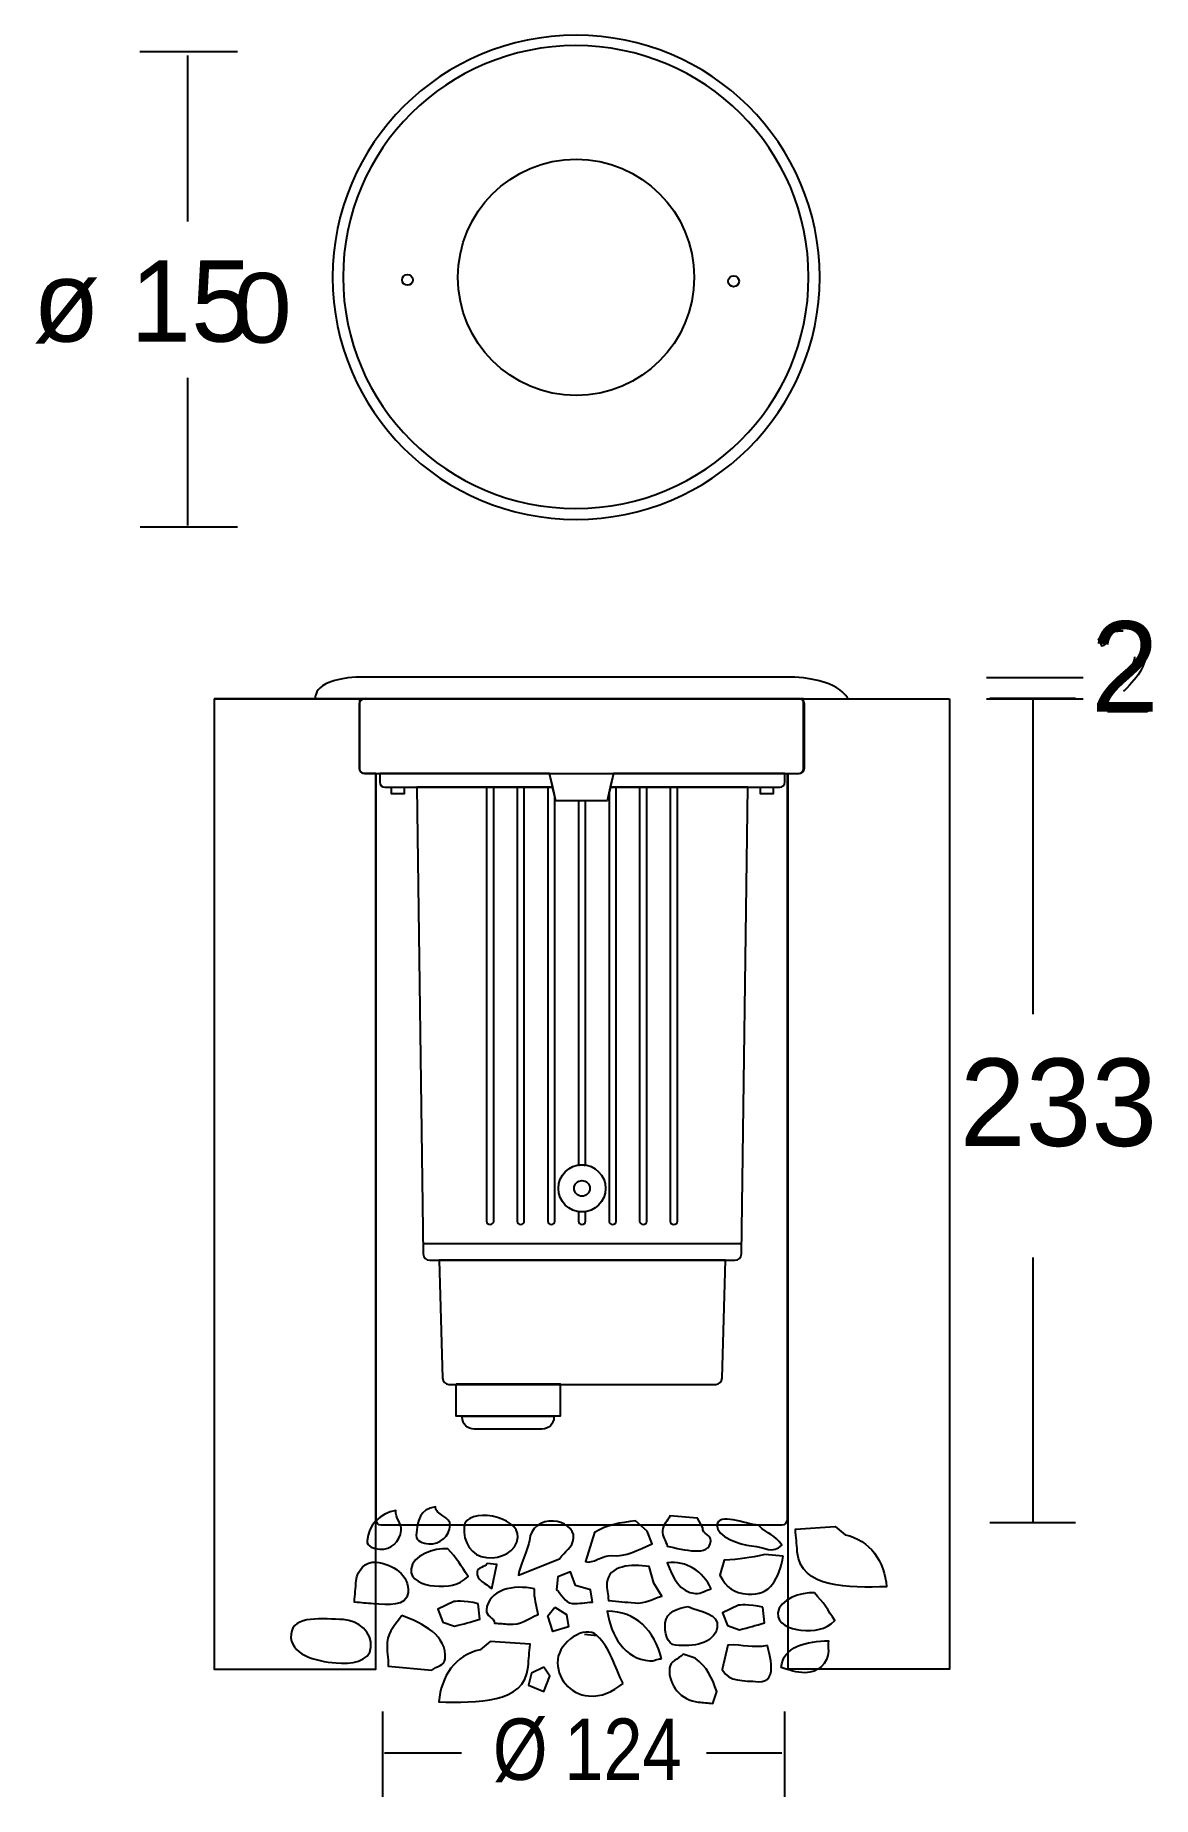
# Model space of a CAD drawing. Extents: x 40 to 152, y 84 to 262.
import ezdxf

# ---------------------------------------------------------------- set-up
doc = ezdxf.new("R2010")
doc.units = 0
doc.linetypes.add('AI9-LType1', pattern=[8.096672, 4.048336, -4.048336])
doc.layers.add('LIVELLO_1', color=160, linetype='Continuous')
doc.styles.add('STD', font='txt')

# ---------------------------------------------------------------- blocks, each defined once
blk = doc.blocks.new('AI9-BLK3')
at = {"layer": 'LIVELLO_1', "color": 7}
for points in [[(-37.05, 48.43), (-37.05, 48.43), (-21.88, 48.43), (-21.88, 48.43), (-22.17, 48.43), (-22.4, 48.2), (-22.4, 47.92), (-22.4, 47.92), (-22.4, 41.41), (-22.4, 41.41), (-22.4, 41.12), (-22.17, 40.89), (-21.88, 40.89), (-21.88, 40.89), (-20.75, 40.89), (-20.75, 40.89), (-20.75, 40.89), (-20.75, -49.51), (-20.75, -49.51), (-20.75, -49.51), (-37.05, -49.51), (-37.05, -49.51), (-37.05, -49.51), (-37.05, 48.43), (-37.05, 48.43)], [(37.14, 48.43), (37.14, 48.43), (21.98, 48.43), (21.98, 48.43), (22.26, 48.43), (22.49, 48.2), (22.49, 47.92), (22.49, 47.92), (22.49, 41.41), (22.49, 41.41), (22.49, 41.12), (22.26, 40.89), (21.98, 40.89), (21.98, 40.89), (20.84, 40.89), (20.84, 40.89), (20.84, 40.89), (20.84, -49.51), (20.84, -49.51), (20.84, -49.51), (37.14, -49.51), (37.14, -49.51), (37.14, -49.51), (37.14, 48.43), (37.14, 48.43)]]:
    blk.add_open_spline(points, degree=3, knots=[0, 0, 0, 0, 1, 1, 1, 2, 2, 2, 3, 3, 3, 4, 4, 4, 5, 5, 5, 6, 6, 6, 7, 7, 7, 8, 8, 8, 8], dxfattribs=at)
blk = doc.blocks.new('AI9-BLK2')
at = {"layer": 'LIVELLO_1', "color": 7}
blk.add_line((-0.43, -2.96), (0.81, -3.07), dxfattribs=at)
for points in [[(-3.43, -0.23), (-2.25, -0.95), (-2.05, -2.21), (-3.64, -2.69), (-4.12, -1.1)], [(-4.54, -6.26), (-5.77, -6.87), (-6.08, -8.1), (-4.54, -8.72), (-3.92, -7.18)]]:
    blk.add_lwpolyline(points, close=True, dxfattribs=at)
for points, knots in [([(-18.94, 7.51), (-19.03, 6.39), (-19.97, 5.53), (-21.09, 5.63), (-21.67, 5.68), (-22.42, 5.88), (-22.37, 6.46), (-22.23, 8.11), (-21.09, 9.23), (-19.48, 9.54), (-19.55, 8.73), (-18.87, 8.31), (-18.94, 7.51)], [0, 0, 0, 0, 1, 1, 1, 2, 2, 2, 3, 3, 3, 4, 4, 4, 4]), ([(-13.98, 8.05), (-14.08, 6.94), (-15.01, 6.08), (-16.14, 6.17), (-16.72, 6.23), (-17.47, 6.43), (-17.42, 7.01), (-17.28, 8.66), (-17.08, 9.61), (-15.47, 9.92), (-15.54, 9.12), (-13.91, 8.86), (-13.98, 8.05)], [0, 0, 0, 0, 1, 1, 1, 2, 2, 2, 3, 3, 3, 4, 4, 4, 4]), ([(-7.16, 6.84), (-7.29, 5.37), (-8.84, 4.65), (-10.32, 4.78), (-11.81, 4.91), (-12.72, 6.38), (-12.59, 7.85), (-12.4, 9.99), (-6.97, 8.98), (-7.16, 6.84)], [0, 0, 0, 0, 1, 1, 1, 2, 2, 2, 3, 3, 3, 3]), ([(11.49, 7.77), (11.44, 7.16), (12.37, 7.08), (12.31, 6.47), (12.16, 4.78), (9.6, 5.62), (7.91, 5.92), (7.81, 6.47), (7.38, 6.9), (7.43, 7.51), (7.49, 8.12), (7.98, 8.47), (8.18, 8.99), (8.18, 8.99), (10.96, 8.75), (10.96, 8.75), (10.96, 8.75), (11.49, 7.77), (11.49, 7.77)], [0, 0, 0, 0, 1, 1, 1, 2, 2, 2, 3, 3, 3, 4, 4, 4, 5, 5, 5, 6, 6, 6, 6]), ([(17.13, 8.04), (18.04, 7.11), (18.77, 7.14), (19.49, 6.05), (18.5, 5.1), (17.82, 5.84), (16.42, 5.96), (15.3, 6.06), (12.83, 6.93), (12.93, 8.04), (13.05, 9.38), (15.78, 8.16), (17.13, 8.04)], [0, 0, 0, 0, 1, 1, 1, 2, 2, 2, 3, 3, 3, 4, 4, 4, 4]), ([(-1.54, 6.75), (-1.63, 5.76), (-2.43, 5.44), (-2.97, 4.64), (-2.97, 4.64), (-7.11, 3), (-7.11, 3), (-7.06, 3.62), (-6.05, 5.91), (-5.99, 6.52), (-5.88, 7.75), (-4.8, 8.58), (-3.57, 8.47), (-2.56, 8.39), (-1.45, 7.75), (-1.54, 6.75)], [0, 0, 0, 0, 1, 1, 1, 2, 2, 2, 3, 3, 3, 4, 4, 4, 5, 5, 5, 5]), ([(5.88, 7.46), (5.88, 7.46), (6.38, 6.18), (6.38, 6.18), (4.93, 5.53), (3.86, 4.85), (2.24, 4.99), (1.47, 5.06), (0.35, 4.1), (-0.32, 4.39), (-0.32, 4.39), (0.58, 7.3), (0.58, 7.3), (1.89, 8.11), (3.15, 8.31), (4.72, 8.48), (4.72, 8.48), (5.88, 7.46), (5.88, 7.46)], [0, 0, 0, 0, 1, 1, 1, 2, 2, 2, 3, 3, 3, 4, 4, 4, 5, 5, 5, 6, 6, 6, 6]), ([(24.85, 7.93), (24.85, 7.93), (20.84, 7.66), (20.84, 7.66), (20.92, 6.74), (20.96, 6.28), (21.04, 5.36), (21.37, 1.6), (26.25, 1.79), (30.05, 1.82), (29.82, 4.42), (28.39, 6.54), (25.86, 7.09), (25.86, 7.09), (24.85, 7.93), (24.85, 7.93)], [0, 0, 0, 0, 1, 1, 1, 2, 2, 2, 3, 3, 3, 4, 4, 4, 5, 5, 5, 5]), ([(-14.24, 5.66), (-13.32, 4.73), (-12.89, 3.97), (-12.18, 2.88), (-13.16, 1.93), (-14.22, 1.79), (-15.61, 1.92), (-16.73, 2.01), (-18.04, 2.53), (-17.94, 3.65), (-17.82, 4.99), (-15.58, 5.78), (-14.24, 5.66)], [0, 0, 0, 0, 1, 1, 1, 2, 2, 2, 3, 3, 3, 4, 4, 4, 4]), ([(-21.5, 4.32), (-22.53, 4.41), (-23.38, 3.49), (-23.47, 2.47), (-23.54, 1.62), (-23.59, 1.13), (-23.66, 0.28), (-22.9, 0.21), (-22.49, 0.18), (-21.73, 0.11), (-20.29, -0.01), (-18.37, -0.18), (-18.24, 1.25), (-18.09, 2.99), (-19.75, 4.17), (-21.5, 4.32)], [0, 0, 0, 0, 1, 1, 1, 2, 2, 2, 3, 3, 3, 4, 4, 4, 5, 5, 5, 5]), ([(-10.27, 4.17), (-10.27, 4.17), (-9.27, 4.09), (-9.27, 4.09), (-9.27, 4.09), (-9.79, 1.66), (-9.79, 1.66), (-10.44, 2.18), (-11.35, 2.49), (-11.28, 3.33), (-11.24, 3.8), (-10.46, 3.8), (-10.27, 4.17)], [0, 0, 0, 0, 1, 1, 1, 2, 2, 2, 3, 3, 3, 4, 4, 4, 4]), ([(6.56, 2.21), (6.56, 2.21), (7.38, 0.9), (7.38, 0.9), (6.34, 0.6), (5.75, 0.11), (4.67, 0.21), (3.59, 0.3), (3.05, 0.35), (1.98, 0.44), (1.96, 1.14), (1.76, 1.54), (1.82, 2.23), (1.98, 4), (4.32, 4.18), (6.08, 3.87), (6.08, 3.87), (6.56, 2.21), (6.56, 2.21)], [0, 0, 0, 0, 1, 1, 1, 2, 2, 2, 3, 3, 3, 4, 4, 4, 5, 5, 5, 6, 6, 6, 6]), ([(12.35, 1.63), (11.8, 1.52), (11.37, 1.1), (10.76, 1.15), (9.14, 1.29), (8.49, 2.74), (7.92, 4.26), (9.88, 4.47), (11.5, 3.41), (12.35, 1.63)], [0, 0, 0, 0, 1, 1, 1, 2, 2, 2, 3, 3, 3, 3]), ([(19.6, 4.92), (19.25, 2.72), (18.31, 0.9), (16.08, 1.09), (14.53, 1.23), (13.96, 1.71), (13.21, 3.01), (13.21, 3.01), (13.66, 4.51), (13.66, 4.51), (15.3, 4.6), (16.17, 4.76), (17.75, 5.08), (17.75, 5.08), (19.6, 4.92), (19.6, 4.92)], [0, 0, 0, 0, 1, 1, 1, 2, 2, 2, 3, 3, 3, 4, 4, 4, 5, 5, 5, 5]), ([(-5.49, 1.62), (-5.5, 0.61), (-5.32, -0.02), (-5.1, -0.97), (-6.3, -1.4), (-6.82, -2.05), (-8.06, -1.94), (-8.6, -1.9), (-8.98, -1.87), (-9.52, -1.82), (-9.55, -1.27), (-10.39, -1.12), (-10.34, -0.51), (-10.16, 1.56), (-7.54, 2.1), (-5.49, 1.62)], [0, 0, 0, 0, 1, 1, 1, 2, 2, 2, 3, 3, 3, 4, 4, 4, 5, 5, 5, 5]), ([(-1.35, 1.98), (-1.35, 1.98), (0.16, 1.54), (0.16, 1.54), (0.16, 1.54), (0.36, 0.29), (0.36, 0.29), (-0.41, 0.28), (-0.9, 0.09), (-1.67, 0.16), (-2.51, 0.23), (-2.67, 1.09), (-3.26, 1.53), (-3.26, 1.53), (-3.14, 2.83), (-3.14, 2.83), (-3.14, 2.83), (-1.85, 3.34), (-1.85, 3.34), (-1.85, 3.34), (-1.35, 1.98), (-1.35, 1.98)], [0, 0, 0, 0, 1, 1, 1, 2, 2, 2, 3, 3, 3, 4, 4, 4, 5, 5, 5, 6, 6, 6, 7, 7, 7, 7]), ([(-11.16, 0.13), (-11.16, 0.13), (-10.99, -1.43), (-10.99, -1.43), (-11.95, -1.73), (-12.59, -1.91), (-13.54, -2.13), (-13.54, -2.13), (-14.74, -1.72), (-14.74, -1.72), (-14.74, -1.72), (-15.25, -0.44), (-15.25, -0.44), (-15.25, -0.44), (-13.63, 0.35), (-13.63, 0.35), (-13.63, 0.35), (-12.61, 0.49), (-11.16, 0.13)], [0, 0, 0, 0, 1, 1, 1, 2, 2, 2, 3, 3, 3, 4, 4, 4, 5, 5, 5, 6, 6, 6, 6]), ([(17.57, -0.23), (17.57, -0.23), (17.74, -1.79), (17.74, -1.79), (16.78, -2.09), (16.15, -2.27), (15.2, -2.5), (15.2, -2.5), (13.99, -2.08), (13.99, -2.08), (13.99, -2.08), (13.48, -0.8), (13.48, -0.8), (13.48, -0.8), (15.11, -0.02), (15.11, -0.02), (15.11, -0.02), (16.13, 0.12), (17.57, -0.23)], [0, 0, 0, 0, 1, 1, 1, 2, 2, 2, 3, 3, 3, 4, 4, 4, 5, 5, 5, 6, 6, 6, 6]), ([(22.77, 1.21), (23.68, 0.27), (24.11, -0.48), (24.83, -1.58), (23.84, -2.52), (22.79, -2.66), (21.4, -2.54), (20.28, -2.44), (18.97, -1.92), (19.07, -0.81), (19.18, 0.53), (21.42, 1.33), (22.77, 1.21)], [0, 0, 0, 0, 1, 1, 1, 2, 2, 2, 3, 3, 3, 4, 4, 4, 4]), ([(-24.76, -1.47), (-23.24, -1.6), (-21.85, -2.75), (-21.98, -4.27), (-22.11, -5.74), (-24.03, -5.98), (-25.51, -5.85), (-27.57, -5.67), (-30.23, -4.99), (-30.05, -2.94), (-29.87, -0.98), (-26.75, -1.43), (-24.76, -1.47)], [0, 0, 0, 0, 1, 1, 1, 2, 2, 2, 3, 3, 3, 4, 4, 4, 4]), ([(-18.86, -1.05), (-16.68, -1.94), (-14.3, -3.07), (-14.5, -5.45), (-14.57, -6.14), (-15.34, -6.15), (-15.84, -6.57), (-15.84, -6.57), (-20.24, -6.18), (-20.24, -6.18), (-20.23, -5.26), (-20.42, -4.7), (-20.34, -3.78), (-20.23, -2.55), (-19.48, -2), (-18.86, -1.05)], [0, 0, 0, 0, 1, 1, 1, 2, 2, 2, 3, 3, 3, 4, 4, 4, 5, 5, 5, 5]), ([(7.33, -5.45), (6.87, -5.41), (6.61, -5.69), (6.15, -5.65), (3.6, -5.43), (2.25, -3.15), (1.85, -0.64), (4.73, -0.58), (6.65, -2.6), (7.33, -5.45)], [0, 0, 0, 0, 1, 1, 1, 2, 2, 2, 3, 3, 3, 3]), ([(10.03, -0.15), (9.01, -0.29), (7.81, -0.73), (7.71, -1.8), (7.63, -2.72), (7.83, -3.98), (8.76, -4.06), (10.53, -4.21), (12.57, -4), (12.96, -2.26), (13.23, -0.89), (11.23, -0.72), (10.03, -0.15)], [0, 0, 0, 0, 1, 1, 1, 2, 2, 2, 3, 3, 3, 4, 4, 4, 4]), ([(3.48, -7.94), (2.25, -8.76), (1.42, -9.3), (-0.04, -9.18), (-1.89, -9.02), (-3.3, -7.35), (-3.14, -5.51), (-2.98, -3.75), (-0.42, -1.96), (0.81, -3.07), (2.31, -4.52), (2.48, -6.07), (3.48, -7.94)], [0, 0, 0, 0, 1, 1, 1, 2, 2, 2, 3, 3, 3, 4, 4, 4, 4]), ([(-9.94, -3.68), (-9.94, -3.68), (-5.93, -3.95), (-5.93, -3.95), (-6.01, -4.87), (-6.05, -5.33), (-6.13, -6.25), (-6.46, -10.01), (-11.34, -9.82), (-15.14, -9.79), (-14.91, -7.19), (-13.49, -5.07), (-10.95, -4.52), (-10.95, -4.52), (-9.94, -3.68), (-9.94, -3.68)], [0, 0, 0, 0, 1, 1, 1, 2, 2, 2, 3, 3, 3, 4, 4, 4, 5, 5, 5, 5]), ([(10.72, -5.37), (11.96, -6.25), (12.41, -7.3), (12.91, -8.73), (12.91, -8.73), (12.5, -9.93), (12.5, -9.93), (11.95, -9.89), (11.57, -9.85), (11.03, -9.8), (9.33, -9.66), (8, -8.07), (8.14, -6.39), (8.21, -5.62), (9, -5.53), (9.51, -4.96), (9.51, -4.96), (10.72, -5.37), (10.72, -5.37)], [0, 0, 0, 0, 1, 1, 1, 2, 2, 2, 3, 3, 3, 4, 4, 4, 5, 5, 5, 6, 6, 6, 6]), ([(17.13, -7.74), (15.58, -7.6), (14.19, -7.82), (13.45, -6.52), (13.45, -6.52), (14.02, -4.05), (14.02, -4.05), (15.65, -3.96), (16.42, -4.41), (18, -4.09), (18, -4.09), (19.36, -7.93), (17.13, -7.74)], [0, 0, 0, 0, 1, 1, 1, 2, 2, 2, 3, 3, 3, 4, 4, 4, 4]), ([(19.4, -6.31), (20.3, -6.57), (20.89, -6.84), (21.83, -6.84), (23.09, -6.84), (24.17, -5.9), (24.17, -4.65), (24.17, -4.24), (24.13, -4.02), (24.17, -3.62), (22.06, -3.62), (19.58, -4.2), (19.4, -6.31)], [0, 0, 0, 0, 1, 1, 1, 2, 2, 2, 3, 3, 3, 4, 4, 4, 4])]:
    blk.add_open_spline(points, degree=3, knots=knots, dxfattribs=at)
blk = doc.blocks.new('AI9-BLK1')
at = {"layer": 'LIVELLO_1', "color": 7}
for p, q in [((-35.93, 88.05), (-45.76, 88.05)), ((-40.98, 87.7), (-40.98, 70.94)), ((-40.98, 55.16), (-40.98, 40.27)), ((-35.93, 40.08), (-45.75, 40.08)), ((39.65, 24.92), (49.42, 24.92)), ((-38.26, 22.77), (35.94, 22.77)), ((39.65, 22.77), (49.42, 22.77)), ((40, 22.84), (48.65, 22.84)), ((44.32, 22.84), (44.32, -9.05)), ((-17.15, -32.19), (14.87, -32.19)), ((44.32, -33.63), (44.32, -60.37)), ((40, -60.37), (48.65, -60.37)), ((-21.25, -88.04), (-21.25, -79.44)), ((19.31, -88.03), (19.31, -79.44)), ((-13.33, -83.62), (-21.09, -83.62)), ((19.01, -83.62), (11.41, -83.62))]:
    blk.add_line(p, q, dxfattribs=at)
for points in [[(-4.44, 15.22), (2.02, 15.22), (1.37, 12.48), (-3.79, 12.48)], [(-20.39, 13.84), (-19.1, 13.84), (-19.1, 13.19), (-20.39, 13.19)], [(16.85, 13.84), (18.14, 13.84), (18.14, 13.19), (16.85, 13.19)], [(-13.86, -46.37), (-3.37, -46.37), (-3.37, -49.64), (-13.86, -49.64)]]:
    blk.add_lwpolyline(points, close=True, dxfattribs=at)
for centre, radius in [((-1.75, 65.3), 11.92), ((-18.77, 65.04), 0.546), ((14.14, 64.9), 0.545), ((-1.16, -26.64), 2.38), ((-1.16, -26.64), 0.794)]:
    blk.add_circle(centre, radius, dxfattribs=at)
for points, knots in [([(-1.75, 89.73), (11.82, 89.73), (22.83, 78.79), (22.83, 65.3), (22.83, 51.81), (11.82, 40.87), (-1.75, 40.87), (-15.32, 40.87), (-26.32, 51.81), (-26.32, 65.3), (-26.32, 78.79), (-15.32, 89.73), (-1.75, 89.73)], [0, 0, 0, 0, 1, 1, 1, 2, 2, 2, 3, 3, 3, 4, 4, 4, 4]), ([(-1.78, 88.68), (11.2, 88.68), (21.71, 78.23), (21.71, 65.33), (21.71, 52.43), (11.2, 41.98), (-1.78, 41.98), (-14.75, 41.98), (-25.27, 52.43), (-25.27, 65.33), (-25.27, 78.23), (-14.75, 88.68), (-1.78, 88.68)], [0, 0, 0, 0, 1, 1, 1, 2, 2, 2, 3, 3, 3, 4, 4, 4, 4]), ([(-23.03, 22.83), (-23.03, 22.83), (-23.03, 22.77), (-23.03, 22.77), (-23.03, 22.77), (-28.07, 22.77), (-28.07, 22.77), (-28.07, 22.77), (-28.45, 24.96), (-23.03, 24.96), (-23.03, 24.96), (19.36, 24.96), (19.36, 24.96), (24.79, 24.96), (25.67, 22.77), (25.67, 22.77), (25.67, 22.77), (-23.03, 22.83), (-23.03, 22.83)], [0, 0, 0, 0, 1, 1, 1, 2, 2, 2, 3, 3, 3, 4, 4, 4, 5, 5, 5, 6, 6, 6, 6]), ([(21.2, 22.77), (21.2, 22.77), (21.2, 15.73), (21.2, 15.73), (21.2, 15.45), (20.97, 15.22), (20.69, 15.22), (20.69, 15.22), (-23.09, 15.22), (-23.09, 15.22), (-23.37, 15.22), (-23.61, 15.45), (-23.61, 15.73), (-23.61, 15.73), (-23.61, 22.77), (-23.61, 22.77), (-23.61, 22.77), (21.2, 22.77), (21.2, 22.77)], [0, 0, 0, 0, 1, 1, 1, 2, 2, 2, 3, 3, 3, 4, 4, 4, 5, 5, 5, 6, 6, 6, 6]), ([(19.53, 15.22), (19.53, 15.22), (19.53, -60.1), (19.53, -60.1), (19.53, -60.39), (19.29, -60.62), (19.01, -60.62), (19.01, -60.62), (-21.41, -60.62), (-21.41, -60.62), (-21.7, -60.62), (-21.93, -60.39), (-21.93, -60.1), (-21.93, -60.1), (-21.93, 15.22), (-21.93, 15.22)], [0, 0, 0, 0, 1, 1, 1, 2, 2, 2, 3, 3, 3, 4, 4, 4, 5, 5, 5, 5]), ([(-21.04, 13.84), (-21.33, 13.84), (-21.56, 14.07), (-21.56, 14.35), (-21.56, 14.35), (-21.56, 15.22), (-21.56, 15.22), (-21.56, 15.22), (-4.44, 15.22), (-4.44, 15.22), (-4.44, 15.22), (-4.11, 13.84), (-4.11, 13.84), (-4.11, 13.84), (-21.04, 13.84), (-21.04, 13.84)], [0, 0, 0, 0, 1, 1, 1, 2, 2, 2, 3, 3, 3, 4, 4, 4, 5, 5, 5, 5]), ([(2.02, 15.22), (2.02, 15.22), (19.31, 15.22), (19.31, 15.22), (19.31, 15.22), (19.31, 14.35), (19.31, 14.35), (19.31, 14.07), (19.07, 13.84), (18.79, 13.84), (18.79, 13.84), (1.69, 13.84), (1.69, 13.84), (1.69, 13.84), (2.02, 15.22), (2.02, 15.22)], [0, 0, 0, 0, 1, 1, 1, 2, 2, 2, 3, 3, 3, 4, 4, 4, 5, 5, 5, 5]), ([(8.47, 13.84), (8.47, 13.84), (15.56, 13.84), (15.56, 13.84), (15.56, 13.84), (14.92, -33.26), (14.92, -33.26), (14.92, -33.61), (14.63, -33.9), (14.27, -33.9), (14.27, -33.9), (-16.52, -33.9), (-16.52, -33.9), (-16.88, -33.9), (-17.17, -33.61), (-17.17, -33.26), (-17.17, -33.26), (-17.81, 13.84), (-17.81, 13.84), (-17.81, 13.84), (-10.79, 13.84), (-10.79, 13.84), (-10.79, 13.84), (-4.11, 13.84), (-4.11, 13.84), (-4.11, 13.84), (-3.79, 12.48), (-3.79, 12.48), (-3.79, 12.48), (1.37, 12.48), (1.37, 12.48), (1.37, 12.48), (1.69, 13.84), (1.69, 13.84), (1.69, 13.84), (8.47, 13.84), (8.47, 13.84)], [0, 0, 0, 0, 1, 1, 1, 2, 2, 2, 3, 3, 3, 4, 4, 4, 5, 5, 5, 6, 6, 6, 7, 7, 7, 8, 8, 8, 9, 9, 9, 10, 10, 10, 11, 11, 11, 12, 12, 12, 12]), ([(-10.07, 13.84), (-10.07, 13.84), (-10.07, -29.94), (-10.07, -29.94), (-10.07, -30.13), (-10.23, -30.28), (-10.44, -30.28), (-10.63, -30.28), (-10.79, -30.13), (-10.79, -29.94), (-10.79, -29.94), (-10.79, 13.84), (-10.79, 13.84), (-10.79, 13.84), (-10.07, 13.84), (-10.07, 13.84)], [0, 0, 0, 0, 1, 1, 1, 2, 2, 2, 3, 3, 3, 4, 4, 4, 5, 5, 5, 5]), ([(-6.98, 13.84), (-6.98, 13.84), (-6.98, -29.94), (-6.98, -29.94), (-6.98, -30.13), (-7.14, -30.28), (-7.35, -30.28), (-7.54, -30.28), (-7.7, -30.13), (-7.7, -29.94), (-7.7, -29.94), (-7.7, 13.84), (-7.7, 13.84), (-7.7, 13.84), (-6.98, 13.84), (-6.98, 13.84)], [0, 0, 0, 0, 1, 1, 1, 2, 2, 2, 3, 3, 3, 4, 4, 4, 5, 5, 5, 5]), ([(-3.89, 12.87), (-3.89, 12.87), (-3.89, -29.94), (-3.89, -29.94), (-3.89, -30.13), (-4.05, -30.28), (-4.26, -30.28), (-4.45, -30.28), (-4.61, -30.13), (-4.61, -29.94), (-4.61, -29.94), (-4.61, 13.84), (-4.61, 13.84), (-4.61, 13.84), (-4.13, 13.84), (-4.13, 13.84), (-4.13, 13.84), (-3.89, 12.87), (-3.89, 12.87)], [0, 0, 0, 0, 1, 1, 1, 2, 2, 2, 3, 3, 3, 4, 4, 4, 5, 5, 5, 6, 6, 6, 6]), ([(-0.8, 12.48), (-0.8, 12.48), (-0.8, -24.29), (-0.8, -24.29), (-0.92, -24.28), (-1.04, -24.27), (-1.16, -24.27), (-1.28, -24.27), (-1.4, -24.28), (-1.52, -24.29), (-1.52, -24.29), (-1.52, 12.48), (-1.52, 12.48), (-1.52, 12.48), (-0.8, 12.48), (-0.8, 12.48)], [0, 0, 0, 0, 1, 1, 1, 2, 2, 2, 3, 3, 3, 4, 4, 4, 5, 5, 5, 5]), ([(2.29, 13.84), (2.29, 13.84), (2.29, -29.94), (2.29, -29.94), (2.29, -30.13), (2.13, -30.28), (1.92, -30.28), (1.73, -30.28), (1.57, -30.13), (1.57, -29.94), (1.57, -29.94), (1.57, 13.27), (1.57, 13.27), (1.57, 13.27), (1.71, 13.84), (1.71, 13.84), (1.71, 13.84), (2.29, 13.84), (2.29, 13.84)], [0, 0, 0, 0, 1, 1, 1, 2, 2, 2, 3, 3, 3, 4, 4, 4, 5, 5, 5, 6, 6, 6, 6]), ([(5.38, 13.84), (5.38, 13.84), (5.38, -29.94), (5.38, -29.94), (5.38, -30.13), (5.23, -30.28), (5.01, -30.28), (4.82, -30.28), (4.66, -30.13), (4.66, -29.94), (4.66, -29.94), (4.66, 13.84), (4.66, 13.84), (4.66, 13.84), (5.38, 13.84), (5.38, 13.84)], [0, 0, 0, 0, 1, 1, 1, 2, 2, 2, 3, 3, 3, 4, 4, 4, 5, 5, 5, 5]), ([(8.47, 13.84), (8.47, 13.84), (8.47, -29.94), (8.47, -29.94), (8.47, -30.13), (8.32, -30.28), (8.1, -30.28), (7.91, -30.28), (7.75, -30.13), (7.75, -29.94), (7.75, -29.94), (7.75, 13.84), (7.75, 13.84), (7.75, 13.84), (8.47, 13.84), (8.47, 13.84)], [0, 0, 0, 0, 1, 1, 1, 2, 2, 2, 3, 3, 3, 4, 4, 4, 5, 5, 5, 5]), ([(-0.8, -28.98), (-0.8, -28.98), (-0.8, -29.94), (-0.8, -29.94), (-0.8, -30.13), (-0.96, -30.28), (-1.17, -30.28), (-1.36, -30.28), (-1.52, -30.13), (-1.52, -29.94), (-1.52, -29.94), (-1.52, -28.98), (-1.52, -28.98), (-1.4, -29), (-1.28, -29.01), (-1.16, -29.01), (-1.04, -29.01), (-0.92, -29), (-0.8, -28.98)], [0, 0, 0, 0, 1, 1, 1, 2, 2, 2, 3, 3, 3, 4, 4, 4, 5, 5, 5, 6, 6, 6, 6]), ([(13.33, -33.9), (13.33, -33.9), (12.98, -45.78), (12.98, -45.78), (12.98, -46.14), (12.69, -46.42), (12.33, -46.42), (12.33, -46.42), (-14.58, -46.42), (-14.58, -46.42), (-14.94, -46.42), (-15.23, -46.14), (-15.23, -45.78), (-15.23, -45.78), (-15.58, -33.9), (-15.58, -33.9), (-15.58, -33.9), (13.33, -33.9), (13.33, -33.9)], [0, 0, 0, 0, 1, 1, 1, 2, 2, 2, 3, 3, 3, 4, 4, 4, 5, 5, 5, 6, 6, 6, 6]), ([(-13.24, -49.64), (-13.24, -49.64), (-13.24, -49.73), (-13.24, -49.73), (-13.24, -50.4), (-12.7, -50.94), (-12.03, -50.94), (-12.03, -50.94), (-5.2, -50.94), (-5.2, -50.94), (-4.53, -50.94), (-3.99, -50.4), (-3.99, -49.73), (-3.99, -49.73), (-3.99, -49.64), (-3.99, -49.64), (-3.99, -49.64), (-13.24, -49.64), (-13.24, -49.64)], [0, 0, 0, 0, 1, 1, 1, 2, 2, 2, 3, 3, 3, 4, 4, 4, 5, 5, 5, 6, 6, 6, 6])]:
    blk.add_open_spline(points, degree=3, knots=knots, dxfattribs=at)
at = {"layer": 'LIVELLO_1', "color": 7, "linetype": 'AI9-LType1'}
blk.add_open_spline([(55.91, 21.46), (55.91, 21.46), (55.91, 22.36), (55.91, 22.36), (55.91, 22.36), (52.3, 22.36), (52.3, 22.36), (52.3, 22.36), (52.3, 22.39), (52.3, 22.39), (52.3, 22.39), (52.93, 22.98), (52.93, 22.98), (54.63, 24.61), (55.71, 25.81), (55.71, 27.29), (55.71, 28.44), (54.98, 29.62), (53.25, 29.62), (52.32, 29.62), (51.51, 29.26), (50.97, 28.81), (50.97, 28.81), (51.32, 28.04), (51.32, 28.04), (51.69, 28.35), (52.3, 28.72), (53.03, 28.72), (54.23, 28.72), (54.62, 27.97), (54.62, 27.15), (54.62, 25.94), (53.67, 24.91), (51.61, 22.96), (51.61, 22.96), (50.76, 22.13), (50.76, 22.13), (50.76, 22.13), (50.76, 21.46), (50.76, 21.46), (50.76, 21.46), (55.91, 21.46), (55.91, 21.46)], degree=3, knots=[0, 0, 0, 0, 1, 1, 1, 2, 2, 2, 3, 3, 3, 4, 4, 4, 5, 5, 5, 6, 6, 6, 7, 7, 7, 8, 8, 8, 9, 9, 9, 10, 10, 10, 11, 11, 11, 12, 12, 12, 13, 13, 13, 14, 14, 14, 14], dxfattribs=at)
at = {"layer": 'LIVELLO_1', "color": 7}
for name, p in [('AI9-BLK3', (-1.21, -25.66)), ('AI9-BLK2', (-0.47, -68.68))]:
    blk.add_blockref(name, p, dxfattribs=at)
at = {"layer": 'LIVELLO_1', "color": 7, "attachment_point": 1, "style": 'STD'}
for s, insert, char_height in [('\\fMyriad Roman|b0|i0;\\H8.1854;\\W1.01;\\C7;ø 15', (-56.57, 67), 8.1854), ('\\fMyriad Roman|b0|i0;\\H7.0385;\\W1.13;\\C7;0', (-36.35, 65.74), 7.0385), ('\\fMyriad Roman|b0|i0;\\H9.1280;\\W1.01;\\C7;2', (50.2, 30.59), 9.128), ('\\fMyriad Roman|b0|i0;\\H8.8329;\\W1.01;\\C7;233', (36.97, -13.53), 8.8329), ('\\fArial Narrow|b0|i0;\\H6.1907;\\C7;Ø', (-10.15, -80.14), 6.1907), ('\\fArial Narrow|b0|i0;\\H6.1907;\\C7;124', (-2.94, -80.14), 6.1907)]:
    blk.add_mtext(s, dxfattribs=dict(at, insert=insert, char_height=char_height))

msp = doc.modelspace()

# ---------------------------------------------------------------- block references
at = {"layer": 'LIVELLO_1', "color": 7}
msp.add_blockref('AI9-BLK1', (95.890271, 172.165374), dxfattribs=at)

doc.saveas('drawing.dxf')
